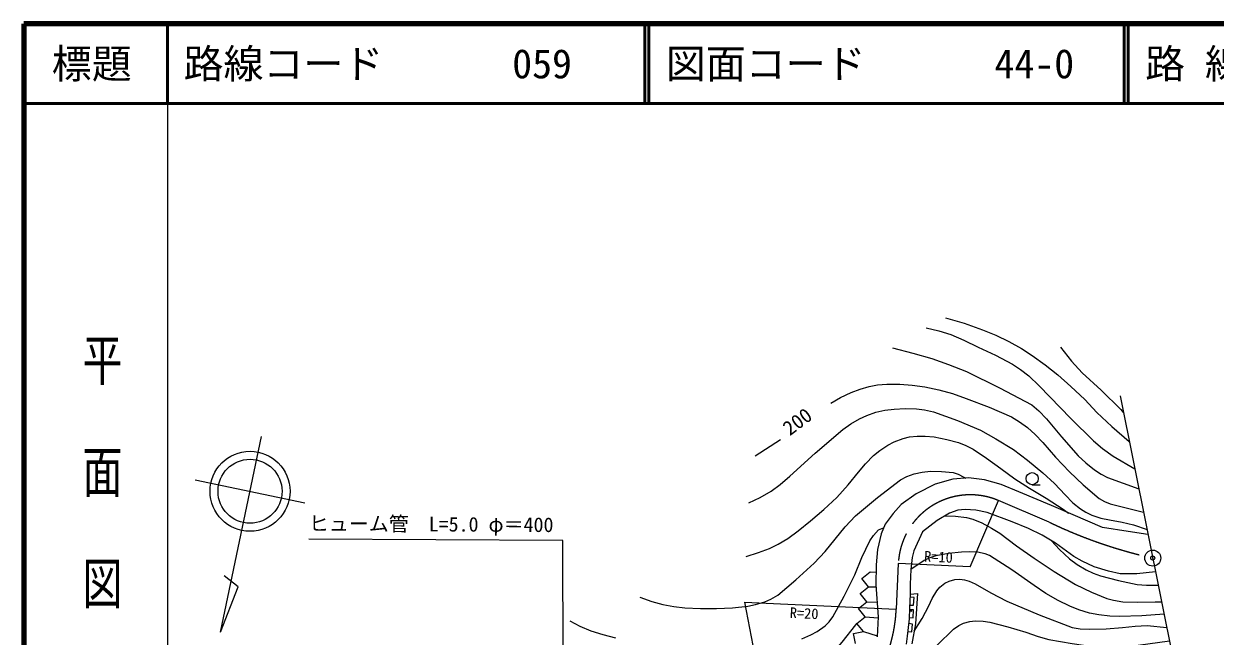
# Model space of a CAD drawing. Units: millimetres, scale not verified. Extents: x 40000 to 680000, y 20000 to 380000.
# Drawn here: x 40000 to 189151, y 303280 to 380000 of the extents above; entities that cross this region are included whole.
import ezdxf
from ezdxf.enums import TextEntityAlignment as Align

# ---------------------------------------------------------------- set-up
doc = ezdxf.new("R2010")
doc.units = ezdxf.units.MM
doc.header["$LTSCALE"] = 1000
doc.header["$PDMODE"] = 32
doc.header["$PDSIZE"] = 500
doc.linetypes.add('CHAIN', pattern=[18.5, 12, -1.5, 3.5, -1.5])
for name, color, linetype, lineweight in [('M-BGD', 7, 'Continuous', 25), ('M-BGD-HTXT', 7, 'Continuous', 13), ('M-BMK', 2, 'CHAIN', 13), ('M-BMK-HTXT', 7, 'Continuous', 13), ('M-BMK-SRVR', 3, 'Continuous', 25), ('M-STR-HTXT', 7, 'Continuous', 13), ('M-TTL', 2, 'Continuous', 140), ('M-TTL-BAND', 7, 'Continuous', 25), ('M-TTL-LINE', 7, 'Continuous', 50)]:
    doc.layers.add(name, color=color, linetype=linetype, lineweight=lineweight)
doc.layers.add('M-OTRS', color=6, linetype='Continuous')
doc.layers.add('M-TTL-TXT', color=7, linetype='Continuous')
doc.styles.add('@ＭＳ ゴシック', font='')
doc.styles.add('ＭＳ ゴシック', font='')
doc.styles.get('@ＭＳ ゴシック').set_extended_font_data('@MS Gothic')
doc.styles.get('ＭＳ ゴシック').set_extended_font_data('MS Gothic')

msp = doc.modelspace()

# ---------------------------------------------------------------- linework, layer by layer
at = {"layer": 'M-BGD'}
for p, q in [((177244, 333405), (184948, 295097)), ((131557, 325879), (134721, 327911)), ((154087, 322309), (151698, 321098)), ((156302, 322943), (154087, 322309)), ((158267, 323110), (156302, 322943)), ((160286, 322886), (158267, 323110)), ((162356, 322289), (160286, 322886)), ((164583, 321373), (162356, 322289)), ((166237, 322257), (167239, 322251)), ((151698, 321098), (149854, 319781)), ((168667, 319649), (164583, 321373)), ((149854, 319781), (148827, 318664)), ((171372, 318464), (168667, 319649)), ((148827, 318664), (147832, 317309)), ((154345, 317762), (152530, 316357)), ((155873, 318712), (154345, 317762)), ((156921, 319076), (155873, 318712)), ((157836, 319137), (156921, 319076)), ((159185, 319085), (157836, 319137)), ((160599, 318773), (159185, 319085)), ((163750, 317623), (160599, 318773)), ((175031, 316902), (171372, 318464)), ((147832, 317309), (147315, 316087)), ((152530, 316357), (151428, 313968)), ((165770, 316784), (163750, 317623)), ((167485, 315947), (165770, 316784)), ((178271, 316405), (175031, 316902)), ((180737, 316035), (178271, 316405)), ((147315, 316087), (146896, 314150)), ((169178, 314914), (167485, 315947)), ((171454, 313281), (169178, 314914)), ((146896, 314150), (146715, 312211)), ((151428, 313968), (151205, 313120)), ((172517, 312666), (171454, 313281)), ((146715, 312211), (146682, 309717)), ((151205, 313120), (151066, 311619)), ((174016, 311961), (172517, 312666)), ((175798, 311406), (174016, 311961)), ((144897, 310518), (145938, 311353)), ((145732, 309476), (144897, 310518)), ((145938, 311353), (146703, 311301)), ((151066, 311619), (150947, 309813)), ((177277, 311093), (175798, 311406)), ((179324, 311081), (177277, 311093)), ((181683, 311331), (179324, 311081)), ((144690, 308641), (145732, 309476)), ((145732, 309476), (146699, 309477)), ((146682, 309717), (146965, 305700)), ((150947, 309813), (150962, 308550)), ((144484, 306765), (145525, 307600)), ((145525, 307600), (144690, 308641)), ((145525, 307600), (146836, 307533)), ((150962, 308550), (150887, 306787)), ((151446, 308147), (150946, 308168)), ((150962, 308550), (151888, 308638)), ((151403, 307146), (151446, 308147)), ((151888, 308638), (151649, 304837)), ((145319, 305723), (144484, 306765)), ((150887, 306787), (150836, 305437)), ((151381, 306593), (150880, 306612)), ((150903, 307168), (151403, 307146)), ((151343, 305592), (151381, 306593)), ((144277, 304889), (145319, 305723)), ((145112, 303847), (144277, 304889)), ((145319, 305723), (146958, 305578)), ((146965, 305700), (146815, 303218)), ((150836, 305437), (150606, 303282)), ((151272, 304804), (150774, 304858)), ((150842, 305611), (151343, 305592)), ((151166, 303809), (151272, 304804)), ((151649, 304837), (151173, 302314)), ((143891, 303599), (145112, 303847)), ((144140, 302378), (143891, 303599)), ((145112, 303847), (146821, 303315)), ((150606, 303282), (150470, 302282)), ((150668, 303862), (151166, 303809))]:
    msp.add_line(p, q, dxfattribs=at)
for points in [[(155405, 343174), (157706, 342482), (160017, 341678), (161687, 340986), (163315, 340203), (164890, 339322), (166256, 338444), (167878, 337266), (169439, 336006), (171087, 334572), (172825, 332914), (174351, 331320), (176194, 329550), (178397, 327673)], [(152974, 341912), (154538, 341540), (156043, 341080), (157695, 340368), (159494, 339477), (161636, 338481), (163784, 337356), (164791, 336699), (165813, 335896), (167127, 334660), (168448, 333277), (171086, 330533), (173912, 327743), (175060, 326782), (176360, 325844), (179084, 324254)], [(148768, 339395), (151293, 338758), (153659, 338056), (155773, 337321), (158005, 336426), (162135, 334387), (166186, 332272), (167074, 331500), (168049, 330493), (169913, 328246), (172015, 325891), (172939, 324998), (174029, 324106), (174867, 323564), (175677, 323160), (179593, 321724)], [(169802, 339478), (171180, 337756), (172517, 336257), (174893, 334083), (177350, 331666), (177674, 331267)], [(141050, 332469), (142264, 333172), (143565, 333804), (144691, 334237), (145850, 334567), (146860, 334754), (148057, 334854), (149664, 334838), (151208, 334715), (152801, 334507), (154567, 334163), (156265, 333672), (157962, 333069), (160843, 331974), (163641, 330780), (164669, 330151), (165637, 329431), (166627, 328547), (167595, 327534), (169166, 325713), (170909, 323853), (172636, 322238), (174630, 320533), (175283, 320156), (176018, 319858), (180174, 318837)], [(130759, 319970), (132204, 320674), (133555, 321449), (134686, 322274), (135911, 323313), (139088, 326200), (142546, 329193), (143534, 329878), (144636, 330515), (145547, 330936), (146684, 331336), (147776, 331584), (148969, 331737), (150334, 331802), (151748, 331768), (152744, 331657), (153892, 331401), (156891, 330283), (159754, 329081), (161707, 327996), (163886, 326658), (165667, 325314), (167554, 323755), (169018, 322389), (170356, 321002), (171344, 320006), (172274, 319230), (172949, 318798), (173708, 318438), (174856, 318069), (175922, 317839), (177502, 317563), (178936, 317211), (180617, 316635)], [(130451, 313283), (131986, 313749), (133375, 314274), (134455, 314804), (135659, 315529), (136959, 316473), (138490, 317723), (140171, 319156), (141769, 320667), (143197, 322247), (144483, 323818), (145387, 324890), (146390, 325918), (147164, 326556), (148173, 327218), (148962, 327626), (150091, 328052), (150871, 328242), (151849, 328356), (152852, 328352), (153984, 328236), (155557, 327930), (157014, 327534), (157951, 327185), (158854, 326722), (160529, 325595), (162298, 324273), (164083, 322988), (165885, 321820), (168010, 320572), (170124, 319207), (170808, 318711)], [(117126, 308164), (118636, 307624), (119991, 307245), (121371, 306987), (122770, 306828), (124732, 306734), (126731, 306747), (128734, 306851), (130634, 307059), (131621, 307246), (132771, 307585), (133523, 307908), (134395, 308406), (136671, 310340), (138950, 312417), (140307, 313892), (141582, 315434), (142845, 316993), (144111, 318367), (146891, 320661), (149765, 322874), (150541, 323279), (151484, 323622), (152467, 323846), (153495, 323952), (154896, 323929), (156334, 323786), (156975, 323582), (157692, 323217), (157929, 323081)], [(155315, 318365), (156621, 318320), (158012, 318147), (158823, 317920), (159939, 317461), (161161, 316831), (162206, 316177), (164274, 314594), (166469, 313045), (169013, 311370), (171659, 309754), (173648, 308809), (175583, 308003), (176414, 307777), (177605, 307598), (179470, 307540), (181650, 307582), (182436, 307588)], [(137422, 302941), (138521, 303432), (139326, 303874), (140313, 304573), (140817, 305059), (141303, 305688), (142707, 308288), (144040, 310972), (144927, 313120), (145935, 315238), (146378, 315915), (147007, 316610), (147644, 316864)], [(168660, 315230), (169669, 314143), (170909, 312975), (171881, 312268), (172986, 311602), (173886, 311164), (174781, 310850), (177039, 310265), (179391, 309769), (180550, 309679), (181955, 309684), (182014, 309685)], [(182746, 306046), (179950, 305845), (177168, 305745), (175966, 305784), (174592, 305939), (173413, 306183), (172065, 306590), (170941, 307033), (169497, 307734), (167940, 308646), (166471, 309629), (163693, 311585), (160915, 313388), (160359, 313599), (159399, 313801), (158398, 313860), (157375, 313818), (155751, 313645), (154166, 313357), (153432, 313112), (152724, 312763), (151066, 311619)], [(151477, 303925), (152453, 305491), (153313, 307082), (153728, 307994), (154294, 308965), (154682, 309427), (155293, 309912), (155838, 310176), (156559, 310363), (157166, 310405), (157766, 310345), (158371, 310174), (159100, 309839), (161063, 308705), (163065, 307671), (167117, 305973), (171250, 304361), (172237, 304218), (173442, 304172), (175495, 304212), (177557, 304364), (179149, 304546), (180622, 304601), (183083, 304370)], [(108341, 305192), (109590, 304553), (110975, 303964), (112500, 303471), (114059, 303076)], [(115287, 297994), (118074, 297691), (121021, 297482), (124625, 297358), (128051, 297344), (131375, 297303), (135004, 297383), (135784, 297537), (136698, 297839), (137734, 298316), (138959, 299012), (139775, 299591), (140497, 300233), (142457, 302515), (144165, 304694), (144277, 304889)], [(150098, 298329), (151093, 299005), (152158, 299883), (154326, 302155), (156379, 304152), (157044, 304603), (157662, 304907), (158433, 305136), (159117, 305215), (160119, 305166), (160944, 305029), (163176, 304465), (165466, 303774), (166979, 303242), (168344, 302863), (171258, 302349), (174089, 301958), (175495, 301838), (177097, 301818), (183415, 302718)]]:
    msp.add_lwpolyline(points, dxfattribs=at)
for centre, radius in [((166241, 323018), 761), ((151043, 306492), 100)]:
    msp.add_circle(centre, radius, dxfattribs=at)
at = {"layer": 'M-BGD-HTXT'}
for p, q in [((64638, 303790), (69747, 328301)), ((61454, 322868), (75180, 320007)), ((66845, 309468), (65088, 310857)), ((64638, 303790), (66845, 309468))]:
    msp.add_line(p, q, dxfattribs=at)
for radius in [5008, 4006]:
    msp.add_circle((68317, 321438), radius, dxfattribs=at)
at = {"layer": 'M-BMK'}
for p, q in [((168386, 317558), (162020, 320269)), ((149484, 312388), (149222, 306664))]:
    msp.add_line(p, q, dxfattribs=at)
for centre, radius, start, end in [((158488, 311976), 9014, 66.93289, 177.38025), ((194409, 371722), 60091, 244.33854, 256.47725), ((130213, 307534), 19029, 280.88602, 357.38027)]:
    msp.add_arc(centre, radius, start, end, dxfattribs=at)
at = {"layer": 'M-BMK-HTXT'}
for p, q in [((158488, 311976), (162020, 320269)), ((158488, 311976), (149484, 312388)), ((130213, 307534), (133807, 288848)), ((130213, 307534), (149222, 306664))]:
    msp.add_line(p, q, dxfattribs=at)
at = {"layer": 'M-BMK-SRVR'}
for radius in [1002, 40.1]:
    msp.add_circle((181333, 313071), radius, dxfattribs=at)
at = {"layer": 'M-OTRS'}
msp.add_point((181333, 313071), dxfattribs=at)
at = {"layer": 'M-STR-HTXT'}
for p, q in [((107476, 315266), (75678, 315445)), ((107589, 287198), (107476, 315266))]:
    msp.add_line(p, q, dxfattribs=at)
at = {"layer": 'M-TTL'}
for p, q in [((40000, 380000), (40000, 20000)), ((680000, 380000), (40000, 380000))]:
    msp.add_line(p, q, dxfattribs=at)
at = {"layer": 'M-TTL-BAND'}
msp.add_line((58000, 370000), (58000, 20000), dxfattribs=at)
at = {"layer": 'M-TTL-LINE'}
for p, q in [((58000, 380000), (58000, 370000)), ((117750, 380000), (117750, 370000)), ((118250, 380000), (118250, 370000)), ((177750, 380000), (177750, 370000)), ((178250, 380000), (178250, 370000)), ((40000, 370000), (680000, 370000))]:
    msp.add_line(p, q, dxfattribs=at)

# ---------------------------------------------------------------- texts
at = {"layer": 'M-BGD', "style": 'ＭＳ ゴシック'}
msp.add_text('200', height=1833, rotation=36.977, dxfattribs=at).set_placement((136229, 327878), align=Align.BOTTOM_LEFT)
at = {"layer": 'M-BMK-HTXT', "style": 'ＭＳ ゴシック'}
for s, rotation, p in [('R=10', 357.277, (152670, 312248)), ('R=20', 357.377, (135851, 305182))]:
    msp.add_text(s, height=1320, rotation=rotation, dxfattribs=at).set_placement(p, align=Align.BOTTOM_LEFT)
at = {"layer": 'M-STR-HTXT', "style": 'ＭＳ ゴシック'}
msp.add_text('ヒューム管\u3000L=5.0 φ＝400', height=1833, rotation=359.677, dxfattribs=at).set_placement((75681, 315945), align=Align.BOTTOM_LEFT)
at = {"layer": 'M-TTL-BAND', "style": '@ＭＳ ゴシック', "width": 1.4}
msp.add_text('平  面  図', height=3666, rotation=270, dxfattribs=at).set_placement((49777, 306475), align=Align.MIDDLE_RIGHT)
at = {"layer": 'M-TTL-TXT', "style": 'ＭＳ ゴシック'}
msp.add_text('標題', height=3666, dxfattribs=at).set_placement((48500, 375000), align=Align.MIDDLE_CENTER)
for s, p in [('路線コード', (60000, 375000)), ('路 線 名', (180380, 375000)), ('059', (101142, 375000)), ('図面コード', (120380, 375000)), ('44-0', (161521, 375000))]:
    msp.add_text(s, height=3666, dxfattribs=at).set_placement(p, align=Align.MIDDLE_LEFT)

doc.saveas('drawing.dxf')
